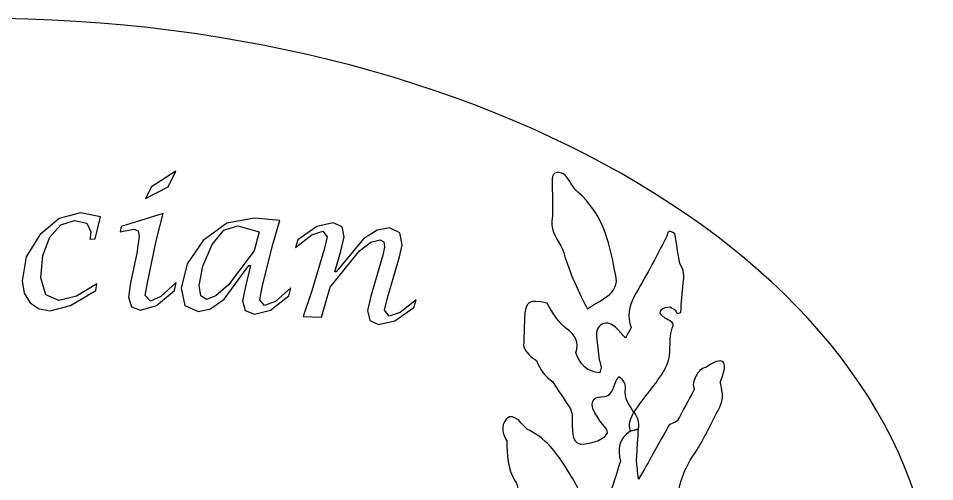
# Model space of a CAD drawing. Extents: x 13.9 to 53.9, y 84.3 to 109.3.
# Drawn here: x 34.71 to 53.87, y 99.57 to 109.26 of the extents above; entities that cross this region are included whole.
import ezdxf

# ---------------------------------------------------------------- set-up
doc = ezdxf.new("R2010")
doc.units = 0
doc.layers.add('Layer_1', color=7, linetype='CONTINUOUS')

msp = doc.modelspace()

# ---------------------------------------------------------------- linework, layer by layer
at = {"layer": 'Layer_1', "color": 7}
for points in [[(37.997003, 106.062807), (37.489333, 105.739245), (37.366411, 105.497259), (37.839354, 105.735384), (37.997003, 106.062807), (37.997003, 106.062807)], [(36.007667, 105.192989), (35.558525, 105.072858), (35.153834, 104.736032), (34.87062, 104.272361), (34.784521, 103.770855), (34.830502, 103.512445), (34.953742, 103.312244), (35.139557, 103.185248), (35.37432, 103.147429), (35.800157, 103.257049), (36.32627, 103.568007), (36.349412, 103.708015), (35.923774, 103.453463), (35.552905, 103.362953), (35.279414, 103.4771), (35.180284, 103.838103), (35.220809, 104.303802), (35.367697, 104.686423), (35.596947, 104.94437), (35.883082, 105.035893), (36.135434, 104.980315), (36.223733, 104.797218), (36.209396, 104.673746), (36.203893, 104.647273), (36.315238, 104.650095), (36.423278, 105.112014), (36.007661, 105.193043), (36.007667, 105.192989)], [(37.73297, 105.182519), (36.856537, 104.905809), (36.833395, 104.797221), (37.122233, 104.854546), (37.208784, 104.816388), (37.236335, 104.703512), (37.182315, 104.351837), (37.052227, 103.731169), (37.00813, 103.431307), (37.07023, 103.228047), (37.26224, 103.158455), (37.594414, 103.259544), (37.96945, 103.570765), (38.003624, 103.73668), (37.689278, 103.445271), (37.466741, 103.349178), (37.362011, 103.466585), (37.406659, 103.730618), (37.591317, 104.611459), (37.732978, 105.182519), (37.73297, 105.182519)], [(39.644585, 105.082736), (39.067937, 104.980531), (38.573575, 104.615859), (38.238886, 104.127327), (38.111103, 103.618158), (38.188025, 103.260045), (38.464984, 103.128681), (38.72486, 103.187141), (39.010136, 103.386098), (39.529382, 104.094959), (39.561903, 104.093265), (39.453312, 103.656154), (39.395437, 103.354639), (39.450784, 103.149245), (39.642381, 103.072967), (39.978566, 103.161785), (40.365022, 103.458818), (40.405812, 103.623631), (40.081379, 103.343625), (39.854048, 103.255971), (39.754827, 103.373379), (39.808297, 103.639065), (40.023821, 104.513294), (40.17761, 105.035845), (39.644585, 105.082697), (39.644585, 105.082736)], [(39.299523, 104.921782), (39.739395, 104.800514), (39.639624, 104.399231), (39.09888, 103.68651), (38.832831, 103.456901), (38.641923, 103.384995), (38.521963, 103.461001), (38.490892, 103.673279), (38.567604, 104.082645), (38.761537, 104.535931), (39.002881, 104.833102), (39.299523, 104.921782), (39.299523, 104.921782)], [(41.28941, 104.985172), (40.949212, 104.910047), (40.551334, 104.628536), (40.505033, 104.467582), (40.84178, 104.732942), (41.070578, 104.810987), (41.165388, 104.690823), (41.100344, 104.427893), (40.846784, 103.564138), (40.664884, 103.027256), (41.042466, 103.014584), (41.229881, 103.63856), (41.840869, 104.397771), (42.078783, 104.57978), (42.271676, 104.630196), (42.348147, 104.586904), (42.364832, 104.476407), (42.328451, 104.307734), (42.076548, 103.452248), (42.007093, 103.153491), (42.052733, 102.946305), (42.238603, 102.861896), (42.578792, 102.936333), (42.976131, 103.216881), (43.024637, 103.378935), (42.688252, 103.113438), (42.457438, 103.03553), (42.362628, 103.157349), (42.427672, 103.420829), (42.678474, 104.274111), (42.731941, 104.52767), (42.681053, 104.777166), (42.469562, 104.878241), (42.211627, 104.831713), (41.922206, 104.648385), (41.3528, 103.961572), (41.326356, 103.96383), (41.453136, 104.395983), (41.521487, 104.69474), (41.47557, 104.900845), (41.289424, 104.985231), (41.28941, 104.985172)]]:
    msp.add_lwpolyline(points, dxfattribs=at)
at = {"layer": 'Layer_1', "color": 3}
msp.add_lwpolyline([(47.260459, 101.774666), (47.260459, 101.774948)], dxfattribs=at)
at = {"layer": 'Layer_1', "color": 1}
msp.add_open_spline([(53.866491, 96.762151), (53.866491, 103.665659), (44.916254, 109.261508), (33.875015, 109.261508)], degree=3, dxfattribs=at)
at = {"layer": 'Layer_1', "color": 5}
for points in [[(45.971212, 106.039467), (45.900303, 106.037491), (45.868906, 105.971381), (45.866789, 105.905059)], [(46.140898, 105.981611), (46.106678, 106.022534), (46.029067, 106.041231), (45.971212, 106.039467)], [(46.404423, 105.629892), (46.296473, 105.723025), (46.237206, 105.871898), (46.140898, 105.981611)], [(45.866789, 105.905059), (45.862556, 105.610136), (45.898539, 105.316978), (45.863967, 105.018881)], [(47.169951, 104.003586), (47.067292, 104.617067), (46.903956, 105.198445), (46.404423, 105.629892)], [(45.863967, 105.018881), (45.841051, 104.804392), (45.990614, 104.622006), (46.085512, 104.435034)], [(46.085512, 104.435034), (46.211453, 104.012406), (46.376201, 103.608123), (46.609739, 103.185495)], [(46.609739, 103.185495), (46.926534, 103.421856), (47.346339, 103.501231), (47.169951, 104.003586)], [(49.468941, 101.943189), (49.486919, 102.097353), (49.405794, 102.137217), (49.23893, 102.059959)], [(49.084413, 101.962945), (48.983519, 101.937545), (48.915433, 101.871223), (48.873452, 101.776678)], [(49.23893, 102.059959), (49.185308, 102.034559), (49.136977, 101.996106), (49.084413, 101.962945)], [(49.385333, 101.654617), (49.414261, 101.749867), (49.458005, 101.844411), (49.468941, 101.943189)], [(48.873452, 101.776678), (48.823711, 101.689542), (48.801133, 101.59782), (48.83888, 101.498689)], [(49.383922, 101.653206), (49.384204, 101.653488), (49.384486, 101.654335), (49.385333, 101.654617)], [(49.416377, 101.490575), (49.405427, 101.544903), (49.394844, 101.598878), (49.383922, 101.653206)], [(48.83888, 101.498689), (48.7207, 101.279967), (48.602872, 101.061598), (48.485044, 100.843228)], [(49.307355, 101.003813), (49.387788, 101.150921), (49.467516, 101.298735), (49.418833, 101.476888)], [(49.401194, 101.488882), (49.406133, 101.489729), (49.410366, 101.490011), (49.416377, 101.490575)], [(49.418833, 101.476888), (49.413188, 101.480782), (49.406471, 101.485016), (49.401194, 101.488882)], [(45.163204, 100.863971), (45.080301, 100.91583), (44.998457, 100.977919), (44.906734, 100.882316)], [(48.82546, 100.128571), (49.015255, 100.40021), (49.150722, 100.710654), (49.307355, 101.003813)], [(44.906734, 100.882316), (44.787143, 100.725683), (44.830182, 100.573635), (44.919773, 100.42441)], [(45.162922, 100.863689), (45.163204, 100.863971), (45.163204, 100.863971), (45.163204, 100.863971)], [(45.388347, 100.648495), (45.299447, 100.69365), (45.237005, 100.789606), (45.162922, 100.863689)], [(48.485044, 100.843228), (48.433186, 100.810773), (48.378152, 100.787136), (48.319944, 100.768792)], [(46.23078, 99.747853), (46.01488, 100.103806), (45.781341, 100.450939), (45.388347, 100.648495)], [(47.502544, 100.630503), (47.260538, 100.476692), (47.230905, 100.255148), (47.297227, 100.0015)], [(47.674347, 100.675659), (47.617197, 100.659798), (47.560047, 100.644967), (47.502544, 100.630503)], [(47.654252, 100.387086), (47.662013, 100.482689), (47.668363, 100.57935), (47.674347, 100.675659)], [(48.258913, 100.655198), (48.077938, 100.333817), (47.896611, 100.012789), (47.67683, 99.624381)], [(48.319944, 100.768792), (48.299144, 100.730339), (48.279375, 100.693298), (48.258913, 100.655198)], [(44.919773, 100.42441), (44.919773, 100.133369), (44.935295, 99.850794), (45.095809, 99.586916)], [(47.630969, 99.992328), (47.640141, 100.123914), (47.647564, 100.255148), (47.654252, 100.387086)], [(48.476563, 99.220874), (48.536535, 99.545429), (48.62861, 99.848465), (48.82546, 100.128571)], [(47.297227, 100.0015), (47.213972, 99.74362), (47.131069, 99.485739), (47.048519, 99.227506)], [(47.67683, 99.624381), (47.654252, 99.803945), (47.643316, 99.898489), (47.630969, 99.992328)], [(46.653408, 98.913534), (46.535227, 99.201048), (46.391999, 99.482211), (46.23078, 99.747853)], [(45.095809, 99.586916), (45.16707, 99.470499), (45.168481, 99.310338), (45.196351, 99.169933)]]:
    msp.add_open_spline(points, degree=3, dxfattribs=at)
at = {"layer": 'Layer_1', "color": 3}
for points in [[(48.431554, 104.756767), (48.357471, 104.808625), (48.285857, 104.855545), (48.267513, 104.709848)], [(48.267513, 104.709848), (48.151449, 104.485834), (48.035385, 104.261114), (47.918263, 104.036395)], [(48.539504, 104.132703), (48.503168, 104.341195), (48.467538, 104.548275), (48.431554, 104.756767)], [(48.610413, 103.722423), (48.631918, 103.871295), (48.624891, 104.006761), (48.539504, 104.132703)], [(47.918263, 104.036395), (47.807491, 103.838839), (47.69566, 103.642342), (47.585593, 103.445492)], [(48.556438, 103.112823), (48.573738, 103.31567), (48.582205, 103.520634), (48.610413, 103.722423)], [(45.760801, 103.305016), (45.369218, 103.393916), (45.305365, 103.349466), (45.291254, 102.979755)], [(46.183781, 102.763855), (45.984462, 102.906024), (45.883215, 103.110283), (45.760801, 103.305016)], [(47.585593, 103.445492), (47.469882, 103.237353), (47.431077, 103.022511), (47.521388, 102.79497)], [(48.231882, 102.994289), (48.168382, 103.041209), (48.077366, 103.090598), (48.162385, 103.179498)], [(48.162385, 103.179498), (48.19731, 103.216892), (48.277038, 103.213011), (48.337363, 103.227828)], [(48.337363, 103.227828), (48.372288, 103.204912), (48.409329, 103.183378), (48.44496, 103.162211)], [(48.44496, 103.162211), (48.458732, 103.094125), (48.495407, 103.075428), (48.556438, 103.112823)], [(45.291254, 102.979755), (45.284904, 102.790313), (45.278554, 102.600519), (45.272204, 102.41143)], [(47.194151, 102.80139), (47.116187, 102.87124), (47.015293, 102.913574), (46.913693, 102.864538)], [(48.397688, 102.835539), (48.427674, 102.9068), (48.295735, 102.946664), (48.231882, 102.994289)], [(46.360523, 102.267496), (46.440604, 102.482691), (46.34184, 102.651671), (46.183781, 102.763855)], [(46.913693, 102.864538), (46.811387, 102.815501), (46.783518, 102.713549), (46.795512, 102.605599)], [(47.400173, 102.577729), (47.331734, 102.653224), (47.269293, 102.734363), (47.194151, 102.80139)], [(47.521388, 102.79497), (47.480818, 102.722298), (47.441307, 102.649273), (47.400738, 102.578011)], [(48.233646, 101.938073), (48.397688, 102.233348), (48.277038, 102.548378), (48.397688, 102.835539)], [(46.795512, 102.605599), (46.812446, 102.444026), (46.834671, 102.282454), (46.854073, 102.120529)], [(47.400738, 102.578011), (47.400456, 102.577729), (47.400456, 102.577729), (47.400173, 102.577729)], [(45.272204, 102.41143), (45.312068, 102.265733), (45.423193, 102.182477), (45.540668, 102.104866)], [(46.86182, 101.848044), (46.596531, 101.871694), (46.444131, 102.029724), (46.360523, 102.267496)], [(45.540668, 102.104866), (45.611576, 101.923538), (45.717762, 101.767258), (45.883215, 101.658249)], [(46.854073, 102.120529), (46.865362, 102.078901), (46.876651, 102.037274), (46.888293, 101.995646)], [(46.898509, 101.95811), (46.886515, 101.921069), (46.873815, 101.883674), (46.86182, 101.848044)], [(46.888293, 101.995646), (46.887164, 101.995928), (46.883693, 101.997621), (46.883693, 101.997621)], [(46.883693, 101.997621), (46.883693, 101.997057), (46.898509, 101.95811), (46.898509, 101.95811)], [(47.581713, 101.024731), (47.779974, 101.342231), (48.047379, 101.60505), (48.233646, 101.938073)], [(47.198723, 101.664952), (47.219523, 101.701641), (47.240704, 101.737977), (47.260459, 101.774666)], [(47.260459, 101.774948), (47.260741, 101.774948), (47.260741, 101.774666), (47.261024, 101.774666)], [(47.261024, 101.774666), (47.340399, 101.708344), (47.408485, 101.631438), (47.391904, 101.519255)], [(45.883215, 101.658249), (45.997868, 101.48433), (46.10864, 101.308999), (46.224704, 101.136491)], [(46.884751, 101.345335), (47.133812, 101.345335), (47.133106, 101.522783), (47.198723, 101.664952)], [(47.391904, 101.519255), (47.361565, 101.31923), (47.473749, 101.173533), (47.571821, 101.022896)], [(46.728823, 101.08428), (46.67132, 101.228919), (46.717873, 101.345688), (46.884751, 101.345335)], [(46.224704, 101.136491), (46.301609, 101.023602), (46.289615, 100.902952), (46.288909, 100.774894)], [(46.888279, 100.81511), (46.835009, 100.90401), (46.767629, 100.988324), (46.728823, 101.08428)], [(47.571821, 101.022896), (47.50444, 100.899777), (47.445879, 100.775952), (47.501971, 100.630608)], [(47.674126, 100.675763), (47.692104, 100.804527), (47.659648, 100.920591), (47.581699, 101.02466)], [(46.824073, 100.43023), (47.078073, 100.568166), (47.08407, 100.604149), (46.888279, 100.81511)], [(46.288909, 100.774894), (46.289474, 100.339213), (46.382748, 100.28418), (46.824073, 100.43023)], [(47.501971, 100.630608), (47.559826, 100.645057), (47.616976, 100.660241), (47.674126, 100.675763)]]:
    msp.add_open_spline(points, degree=3, dxfattribs=at)

doc.saveas('drawing.dxf')
